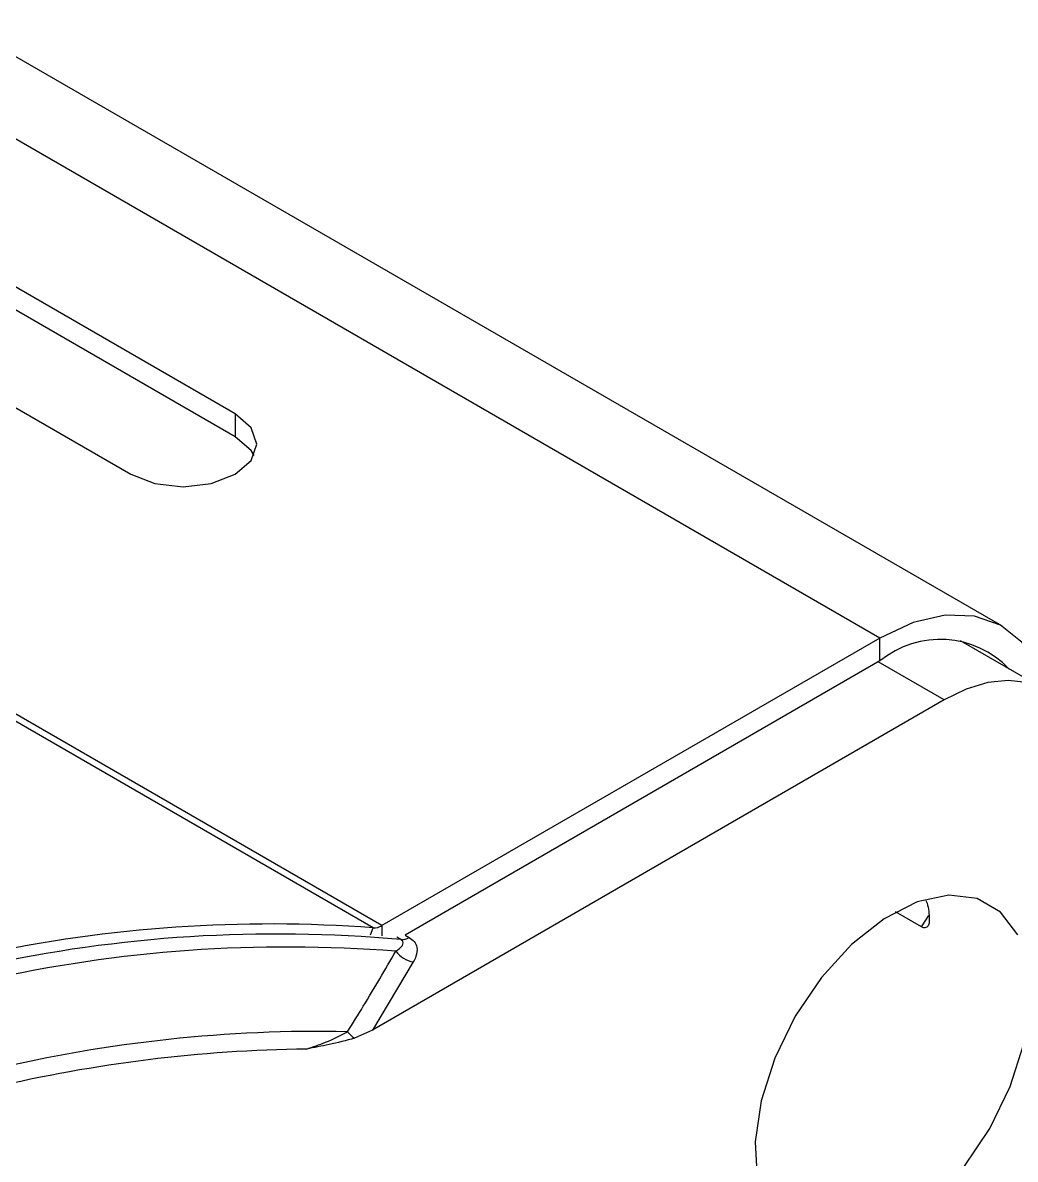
# Model space of a CAD drawing. Extents: x 7 to 135, y 1 to 99.
# Drawn here: x 96.184 to 97.46, y 17.507 to 18.969 of the extents above; entities that cross this region are included whole.
import ezdxf

# ---------------------------------------------------------------- set-up
doc = ezdxf.new("R2010")
doc.units = 0
doc.header["$MEASUREMENT"] = 0
doc.layers.add('OBJECT', color=7, linetype='CONTINUOUS')

msp = doc.modelspace()

# ---------------------------------------------------------------- linework, layer by layer
at = {"layer": 'OBJECT'}
for p, q in [((97.4427, 18.1929), (96.0992, 18.9685)), ((97.2862, 18.1774), (95.9427, 18.953)), ((96.4572, 18.4655), (96.0392, 18.7068)), ((96.4572, 18.4361), (96.0281, 18.6839)), ((95.9038, 18.6299), (96.3229, 18.3879)), ((96.4572, 18.4655), (96.4572, 18.4361)), ((97.2862, 18.1774), (96.6459, 17.8078)), ((97.2862, 18.148), (97.2862, 18.1774)), ((97.4989, 18.1107), (97.3898, 18.1736)), ((97.2862, 18.148), (96.6755, 17.7955)), ((97.3689, 18.0978), (97.284, 18.1468)), ((96.6346, 17.8048), (96.0772, 18.1265)), ((96.6459, 17.8078), (96.0802, 18.1344)), ((97.3689, 18.0978), (96.6336, 17.6733)), ((97.3396, 17.8059), (97.3062, 17.8252)), ((97.3396, 17.8059), (97.3489, 17.8204)), ((96.6311, 17.7957), (96.6346, 17.8048)), ((96.6459, 17.8078), (96.6459, 17.7945)), ((96.6702, 17.7896), (96.6648, 17.7927)), ((96.6755, 17.7955), (96.6809, 17.7924)), ((96.6862, 17.7609), (96.6336, 17.6733)), ((96.6336, 17.6733), (96.6107, 17.6628))]:
    msp.add_line(p, q, dxfattribs=at)
at = {"layer": 'OBJECT', "flags": 128}
for points in [[(96.3229, 18.3879), (96.3537, 18.3761), (96.3901, 18.3719), (96.4264, 18.3761), (96.4572, 18.3879), (96.4778, 18.4057), (96.4851, 18.4267), (96.4778, 18.4477), (96.4572, 18.4655)], [(96.4816, 18.412), (96.4778, 18.4183), (96.4572, 18.4361)], [(97.5004, 18.1098), (97.4895, 18.1401), (97.4689, 18.1716), (97.4413, 18.1937), (97.4079, 18.2056), (97.37, 18.2068), (97.3289, 18.1973), (97.2862, 18.1774)], [(97.5423, 18.0559), (97.5309, 18.0793), (97.5157, 18.098), (97.497, 18.1117), (97.4752, 18.1201), (97.4509, 18.1229), (97.4247, 18.12), (97.3971, 18.1116), (97.3689, 18.0978)], [(97.4634, 17.7956), (97.4413, 17.825), (97.4112, 17.8424), (97.3747, 17.8468), (97.3341, 17.838), (97.2916, 17.8164), (97.2497, 17.7834), (97.2108, 17.7408), (97.1773, 17.6911), (97.151, 17.6373), (97.1334, 17.5823), (97.1257, 17.5295), (97.1282, 17.4818), (97.1409, 17.4421), (97.1628, 17.4127)], [(97.1933, 17.3951), (97.2298, 17.3908), (97.2705, 17.3997), (97.313, 17.4213), (97.3549, 17.4544), (97.3938, 17.4971), (97.4273, 17.5468), (97.4535, 17.6007), (97.471, 17.6556)]]:
    msp.add_lwpolyline(points, dxfattribs=at)
at = {"layer": 'OBJECT'}
for centre, radius, start, end in [((97.3636, 18.0531), 0.1225, 43.5519, 129.1976), ((96.5026, 16.0354), 1.7743, 85.7346, 102.126), ((96.6353, 17.8244), 0.0197, 267.9053, 302.3155), ((96.5106, 16.0309), 1.7659, 84.8175, 102.4196), ((96.6711, 17.8079), 0.0183, 267.0673, 302.4239), ((96.5244, 16.0014), 1.7787, 85.5071, 102.6788), ((96.6935, 17.7979), 0.0378, 217.9785, 258.8707), ((96.5642, 15.8697), 1.8019, 88.81, 103.4742), ((96.6313, 17.6944), 0.0377, 217.9306, 236.8197), ((96.5706, 15.8093), 1.8396, 90.682, 103.3979)]:
    msp.add_arc(centre, radius, start, end, dxfattribs=at)
for points, knots in [([(97.3451, 17.8398), (97.3457, 17.8386), (97.3488, 17.8318), (97.3493, 17.8226), (97.3496, 17.8149)], [0, 0, 0, 0, 0.16775, 1, 1, 1, 1]), ([(97.3496, 17.8149), (97.3496, 17.8131), (97.3495, 17.8093), (97.3472, 17.8058), (97.3442, 17.8046), (97.3417, 17.8049), (97.3401, 17.8057), (97.3396, 17.8059)], [0, 0, 0, 0, 0.281481, 0.574238, 0.761423, 0.916567, 1, 1, 1, 1]), ([(96.6637, 17.7747), (96.6653, 17.7758), (96.6692, 17.7785), (96.673, 17.7825), (96.6735, 17.7863), (96.6719, 17.7885), (96.6707, 17.7893), (96.6702, 17.7896)], [0, 0, 0, 0, 0.266162, 0.648888, 0.85682, 0.941656, 1, 1, 1, 1]), ([(96.6809, 17.7924), (96.6832, 17.7908), (96.6883, 17.7871), (96.6917, 17.7785), (96.6906, 17.7694), (96.6874, 17.7633), (96.6862, 17.7609)], [0, 0, 0, 0, 0.189174, 0.420534, 0.774851, 1, 1, 1, 1]), ([(96.6016, 17.6712), (96.6084, 17.6821), (96.6298, 17.7164), (96.65, 17.7511), (96.6637, 17.7747)], [0, 0, 0, 0, 0.317174, 1, 1, 1, 1]), ([(96.5487, 17.6488), (96.5571, 17.6516), (96.5767, 17.6582), (96.5926, 17.6665), (96.6016, 17.6712)], [0, 0, 0, 0, 0.430842, 1, 1, 1, 1]), ([(96.6107, 17.6628), (96.5997, 17.6599), (96.579, 17.6544), (96.5586, 17.6508), (96.5488, 17.6488), (96.5487, 17.6488)], [0, 0, 0, 0, 0.525662, 0.992824, 1, 1, 1, 1])]:
    msp.add_open_spline(points, degree=3, knots=knots, dxfattribs=at)

doc.saveas('drawing.dxf')
